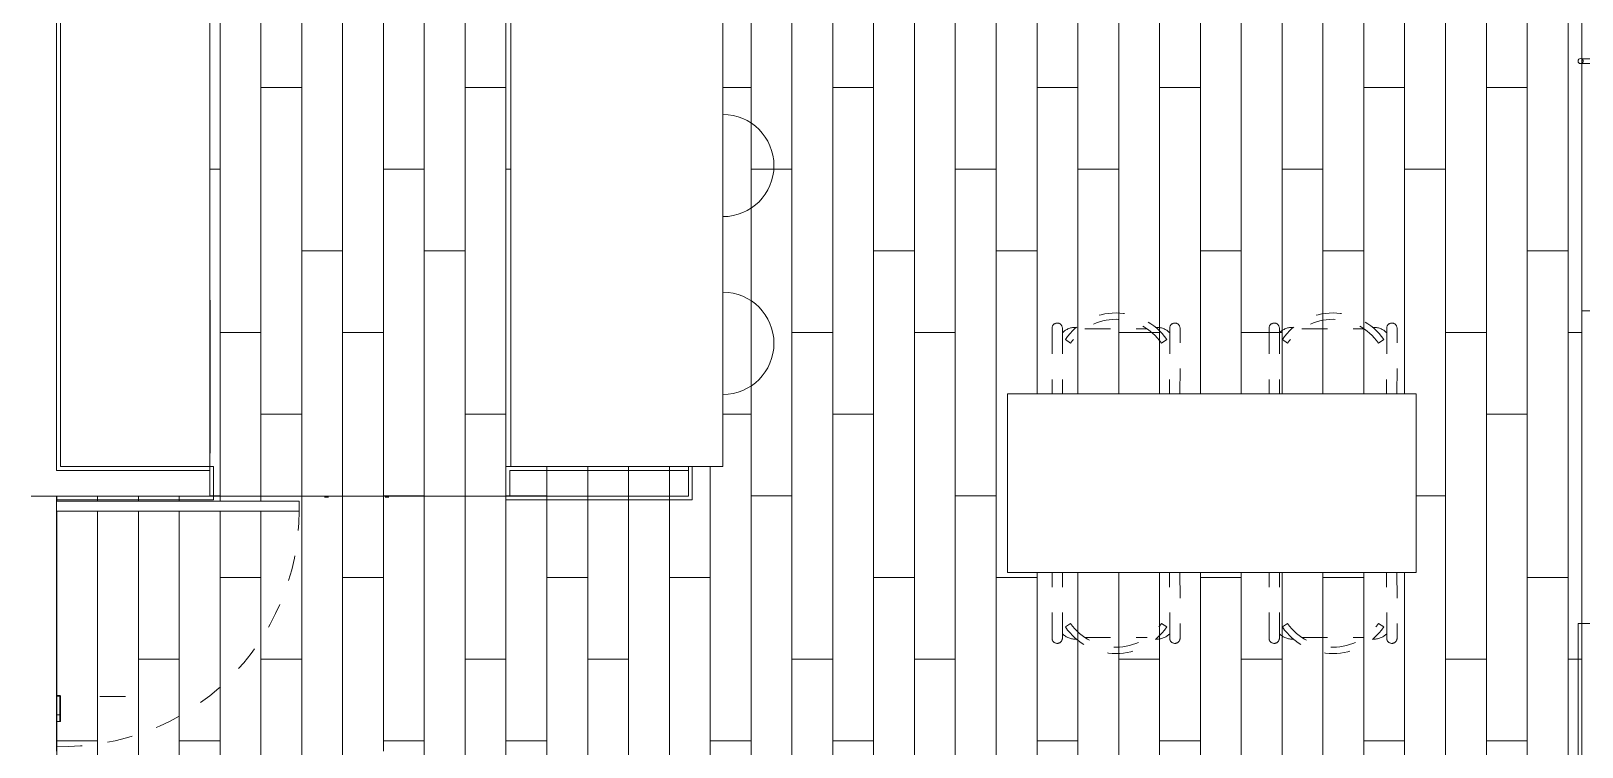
# Model space of a CAD drawing. Header units: metres. Extents: x 3856 to 4207, y -1118 to -691.
# Drawn here: x 3998.88 to 4004.96, y -974.61 to -971.81 of the extents above; entities that cross this region are included whole.
import ezdxf

# ---------------------------------------------------------------- set-up
doc = ezdxf.new("R2010")
doc.units = ezdxf.units.M
doc.linetypes.add('Derribado', pattern=[0.0048, 0.0032, -0.0016])
doc.linetypes.add('Trazo', pattern=[0.006, 0.003, -0.003])
for name, color, linetype, lineweight in [('_Hidden Lines_', 7, 'Trazo', 9), ('Casework', 7, 'Continuous', 9), ('Ceilings', 7, 'Continuous', 9), ('Common Edges', 7, 'Continuous', 9), ('Detail Items', 7, 'Continuous', 9), ('Doors', 7, 'Continuous', 9), ('Floors', 7, 'Continuous', 9), ('Generic Models', 7, 'Continuous', 9), ('Linea de proyección', 7, 'Derribado', 9), ('Surface Pattern', 7, 'Continuous', 9), ('Walls', 7, 'Continuous', 9)]:
    doc.layers.add(name, color=color, linetype=linetype, lineweight=lineweight)
doc.layers.add('ROA-E00-URB-A101-MASTER_PLAN cambio estaciomientos_dwg', color=7, linetype='Continuous', lineweight=9, true_color=0x767676)

# ---------------------------------------------------------------- blocks, each defined once
blk = doc.blocks.new('Comedor 2D - Escritorio 70 x160 cm-3928755-IMPLANTACIÓN - KIT COMERCIAL')
at = {"layer": '_Hidden Lines_'}
for p, q in [((-0.4103, -0.1951), (-0.4106, 0.0618)), ((-0.37, 0.0618), (-0.3697, -0.1951)), ((0.0503, 0.0618), (0.05, -0.1951)), ((0.0908, 0.0618), (0.0906, -0.1951)), ((0.4397, -0.1951), (0.4394, 0.0618)), ((0.48, 0.0618), (0.4803, -0.1951)), ((0.9003, 0.0618), (0.9, -0.1951)), ((0.9408, 0.0618), (0.9406, -0.1951)), ((-0.3583, 0.0179), (-0.3377, 0.0037)), ((-0.0381, 0.0594), (-0.2816, 0.0594)), ((0.0386, 0.0179), (0.018, 0.0037)), ((0.4917, 0.0179), (0.5123, 0.0037)), ((0.8119, 0.0594), (0.5684, 0.0594)), ((0.8886, 0.0179), (0.868, 0.0037)), ((-0.4849, -0.8951), (-0.4849, -0.1951)), ((-0.4849, -0.1951), (1.1151, -0.1951)), ((1.1151, -0.1951), (1.1151, -0.8951)), ((1.1151, -0.8951), (-0.4849, -0.8951)), ((-0.4103, -0.8951), (-0.4106, -1.152)), ((-0.37, -1.152), (-0.3697, -0.8951)), ((0.0503, -1.152), (0.05, -0.8951)), ((0.0908, -1.152), (0.0906, -0.8951)), ((0.4397, -0.8951), (0.4394, -1.152)), ((0.48, -1.152), (0.4803, -0.8951)), ((0.9003, -1.152), (0.9, -0.8951)), ((0.9408, -1.152), (0.9406, -0.8951)), ((-0.3583, -1.1081), (-0.3377, -1.0938)), ((-0.0381, -1.1496), (-0.2816, -1.1496)), ((0.0386, -1.1081), (0.018, -1.0938)), ((0.4917, -1.1081), (0.5123, -1.0938)), ((0.8119, -1.1496), (0.5684, -1.1496)), ((0.8886, -1.1081), (0.868, -1.0938))]:
    blk.add_line(p, q, dxfattribs=at)
for centre, radius, start, end in [((-0.1599, -0.1193), 0.2413, 34.66283, 145.33717), ((0.6901, -0.1193), 0.2413, 34.66283, 145.33717), ((-0.3903, 0.0618), 0.0203, 0, 179.99945), ((-0.3196, -0.005), 0.0705, 86.38663, 135.59152), ((-0.1599, -0.1193), 0.2163, 34.66283, 145.33717), ((-0.0001, -0.005), 0.0705, 44.40888, 93.61337), ((0.0706, 0.0618), 0.0203, 0, 180), ((0.4597, 0.0618), 0.0203, 0, 179.99945), ((0.5304, -0.005), 0.0705, 86.38663, 135.59152), ((0.6901, -0.1193), 0.2163, 34.66283, 145.33717), ((0.8499, -0.005), 0.0705, 44.40888, 93.61337), ((0.9206, 0.0618), 0.0203, 0, 180), ((-0.3903, -1.152), 0.0203, 180.00055, 0), ((-0.3196, -1.0851), 0.0705, 224.40848, 273.61337), ((-0.1599, -0.9708), 0.2413, 214.66283, 325.33717), ((-0.1599, -0.9708), 0.2163, 214.66283, 325.33717), ((-0.0001, -1.0851), 0.0705, 266.38663, 315.59112), ((0.0706, -1.152), 0.0203, 180, 360), ((0.4597, -1.152), 0.0203, 180.00055, 0), ((0.5304, -1.0851), 0.0705, 224.40848, 273.61337), ((0.6901, -0.9708), 0.2413, 214.66283, 325.33717), ((0.6901, -0.9708), 0.2163, 214.66283, 325.33717), ((0.8499, -1.0851), 0.0705, 266.38663, 315.59112), ((0.9206, -1.152), 0.0203, 180, 360)]:
    blk.add_arc(centre, radius, start, end, dxfattribs=at)
at = {"layer": 'Casework'}
for p, q in [((1.1151, -0.1951), (-0.4849, -0.1951)), ((-0.4849, -0.1951), (-0.4849, -0.8951)), ((1.1151, -0.8951), (1.1151, -0.1951)), ((-0.4849, -0.8951), (1.1151, -0.8951))]:
    blk.add_line(p, q, dxfattribs=at)
blk = doc.blocks.new('Silla cocina 2D - COUR-ARQ-SOFA_3_PUESTOS-2D-V178-IMPLANTACIÓN - KIT COMERCIAL')
at = {"layer": 'Casework'}
blk.add_arc((-0.9016, -1.7659), 0.2, 360, 180, dxfattribs=at)
blk = doc.blocks.new('COUR-PUERTA-SIMPLE - 100 cm x 210 cm-V191-IMPLANTACIÓN - KIT COMERCIAL')
at = {"layer": 'Detail Items'}
for p, q in [((0.44, -1), (0.44, -0.05)), ((0.44, -0.05), (0.44, -1)), ((0.48, -0.0495), (0.48, -1)), ((0.48, -1), (0.48, -0.0495)), ((0.48, -1), (0.44, -1)), ((0.44, -1), (0.48, -1))]:
    blk.add_line(p, q, dxfattribs=at)
at = {"layer": 'Doors'}
for p, q in [((-0.3827, -0.05), (-0.3827, -0.0622)), ((-0.3573, -0.0622), (-0.3573, -0.05)), ((-0.2842, -0.0622), (-0.2842, -0.05)), ((-0.2842, -0.05), (-0.2842, -0.0622)), ((-0.2811, -0.05), (-0.2811, -0.0623)), ((-0.2811, -0.0623), (-0.2811, -0.05)), ((-0.3827, -0.0622), (-0.3827, -0.0654)), ((-0.37, -0.0622), (-0.3827, -0.0622)), ((-0.3827, -0.0622), (-0.3573, -0.0622)), ((-0.3827, -0.0622), (-0.3573, -0.0622)), ((-0.3827, -0.0654), (-0.37, -0.0654)), ((-0.37, -0.0622), (-0.2842, -0.0622)), ((-0.2842, -0.0622), (-0.37, -0.0622)), ((-0.37, -0.0654), (-0.37, -0.0622)), ((-0.37, -0.0622), (-0.37, -0.0654)), ((-0.37, -0.0654), (-0.2842, -0.0654)), ((-0.2842, -0.0654), (-0.37, -0.0654))]:
    blk.add_line(p, q, dxfattribs=at)
at = {"layer": 'Doors', "flags": 128}
for points in [[(-0.2842, -0.0654), (-0.2835, -0.0653), (-0.2829, -0.0651), (-0.2823, -0.0647), (-0.2818, -0.0642), (-0.2814, -0.0636), (-0.2812, -0.063), (-0.2811, -0.0623)], [(-0.2811, -0.0623), (-0.2812, -0.063), (-0.2814, -0.0636), (-0.2818, -0.0642), (-0.2823, -0.0647), (-0.2829, -0.0651), (-0.2835, -0.0653), (-0.2842, -0.0654)]]:
    blk.add_lwpolyline(points, dxfattribs=at)
at = {"layer": 'Linea de proyección'}
blk.add_arc((0.44, -0.0792), 0.9208, 178.19672, 270, dxfattribs=at)
blk = doc.blocks.new('Puerta Ventana 2 cuerpos - Puerta Ventana 240 x 210cm-V197-IMPLANTACIÓN - KIT COMERCIAL')
at = {"layer": 'Detail Items'}
for p, q in [((-0.7125, 0.2075), (-0.7125, 0.1925)), ((-0.4919, 0.2075), (-0.7125, 0.2075)), ((-0.7125, 0.1925), (-0.4919, 0.1925)), ((-0.4919, 0.2295), (-0.4919, 0.2075)), ((-0.4624, 0.2), (-0.4919, 0.2295)), ((-0.4624, 0.2), (-0.4919, 0.1705)), ((-0.4919, 0.1705), (-0.4919, 0.1925))]:
    blk.add_line(p, q, dxfattribs=at)
at = {"layer": 'Doors'}
for p, q in [((-1.0127, 0.1008), (-1.0127, 0.05)), ((-0.9944, 0.05), (-0.9944, 0.1008)), ((-1.2, 0.05), (1.2, 0.05)), ((-1.2, 0), (-1.2, 0.05)), ((-1.2, 0.05), (0.025, 0.05)), ((0.025, 0), (-1.2, 0)), ((-0.025, -0.05), (-0.025, 0)), ((-0.025, 0), (1.2, 0)), ((0.025, 0.05), (0.025, 0)), ((1.2, 0), (1.2, -0.05)), ((-1.2, -0.05), (1.2, -0.05)), ((-1.0127, 0), (-1.0127, -0.0514)), ((-0.9944, -0.0514), (-0.9944, 0)), ((1.2, -0.05), (-0.025, -0.05))]:
    blk.add_line(p, q, dxfattribs=at)
for centre, start, end in [((-1.0035, 0.1049), 0, 180), ((-1.0035, 0.1049), 0, 180), ((-1.0035, 0.1049), 180, 360), ((-1.0035, 0.1049), 180, 360), ((-1.0035, -0.0555), 0, 180), ((-1.0035, -0.0555), 0, 180), ((-1.0035, -0.0555), 180, 360), ((-1.0035, -0.0555), 180, 360)]:
    blk.add_arc(centre, 0.01, start, end, dxfattribs=at)
for points in [[(-0.9944, 0.1008), (-0.9945, 0.1007), (-0.9946, 0.1005), (-0.9948, 0.1001), (-0.9949, 0.0999), (-0.995, 0.0997), (-0.9951, 0.0995), (-0.9953, 0.0992), (-0.9956, 0.0988), (-0.996, 0.0983), (-0.9965, 0.0979), (-0.9969, 0.0974), (-0.9975, 0.097), (-0.9981, 0.0965), (-0.9987, 0.0962), (-0.9994, 0.0958), (-1.0002, 0.0955), (-1.001, 0.0952), (-1.0021, 0.095), (-1.0032, 0.0949), (-1.0044, 0.095), (-1.0056, 0.0951), (-1.0066, 0.0954), (-1.0076, 0.0958), (-1.0082, 0.0961), (-1.0087, 0.0963), (-1.0091, 0.0966), (-1.0096, 0.097), (-1.0101, 0.0974), (-1.0106, 0.0979), (-1.0111, 0.0983), (-1.0115, 0.0988), (-1.0118, 0.0992), (-1.012, 0.0995), (-1.0121, 0.0997), (-1.0122, 0.0999), (-1.0123, 0.1001), (-1.0125, 0.1005), (-1.0126, 0.1007), (-1.0127, 0.1008)], [(-1.0127, 0.1008), (-1.0126, 0.1007), (-1.0125, 0.1005), (-1.0123, 0.1001), (-1.0122, 0.0999), (-1.0121, 0.0997), (-1.012, 0.0995), (-1.0118, 0.0992), (-1.0115, 0.0988), (-1.0111, 0.0983), (-1.0106, 0.0979), (-1.0101, 0.0974), (-1.0096, 0.097), (-1.009, 0.0965), (-1.0083, 0.0962), (-1.0076, 0.0958), (-1.0069, 0.0955), (-1.0061, 0.0952), (-1.005, 0.095), (-1.0038, 0.0949), (-1.0027, 0.095), (-1.0015, 0.0951), (-1.0004, 0.0954), (-0.9994, 0.0958), (-0.9988, 0.0961), (-0.9984, 0.0963), (-0.998, 0.0966), (-0.9975, 0.097), (-0.9969, 0.0974), (-0.9965, 0.0979), (-0.996, 0.0983), (-0.9956, 0.0988), (-0.9953, 0.0992), (-0.9951, 0.0995), (-0.995, 0.0997), (-0.9949, 0.0999), (-0.9948, 0.1001), (-0.9946, 0.1005), (-0.9945, 0.1007), (-0.9944, 0.1008)], [(-1.0127, -0.0514), (-1.0126, -0.0513), (-1.0125, -0.051), (-1.0123, -0.0507), (-1.0122, -0.0504), (-1.0121, -0.0503), (-1.012, -0.0501), (-1.0118, -0.0498), (-1.0115, -0.0494), (-1.0111, -0.0489), (-1.0106, -0.0484), (-1.0101, -0.0479), (-1.0096, -0.0475), (-1.009, -0.0471), (-1.0083, -0.0467), (-1.0076, -0.0463), (-1.0069, -0.046), (-1.0061, -0.0458), (-1.005, -0.0455), (-1.0038, -0.0454), (-1.0027, -0.0455), (-1.0015, -0.0456), (-1.0004, -0.0459), (-0.9994, -0.0463), (-0.9988, -0.0466), (-0.9984, -0.0469), (-0.998, -0.0471), (-0.9975, -0.0475), (-0.9969, -0.0479), (-0.9965, -0.0484), (-0.996, -0.0489), (-0.9956, -0.0494), (-0.9953, -0.0498), (-0.9951, -0.0501), (-0.995, -0.0503), (-0.9949, -0.0504), (-0.9948, -0.0507), (-0.9946, -0.051), (-0.9945, -0.0513), (-0.9944, -0.0514)], [(-0.9944, -0.0514), (-0.9945, -0.0513), (-0.9946, -0.051), (-0.9948, -0.0507), (-0.9949, -0.0504), (-0.995, -0.0503), (-0.9951, -0.0501), (-0.9953, -0.0498), (-0.9956, -0.0494), (-0.996, -0.0489), (-0.9965, -0.0484), (-0.9969, -0.0479), (-0.9975, -0.0475), (-0.9981, -0.0471), (-0.9987, -0.0467), (-0.9994, -0.0463), (-1.0002, -0.046), (-1.001, -0.0458), (-1.0021, -0.0455), (-1.0032, -0.0454), (-1.0044, -0.0455), (-1.0056, -0.0456), (-1.0066, -0.0459), (-1.0076, -0.0463), (-1.0082, -0.0466), (-1.0087, -0.0469), (-1.0091, -0.0471), (-1.0096, -0.0475), (-1.0101, -0.0479), (-1.0106, -0.0484), (-1.0111, -0.0489), (-1.0115, -0.0494), (-1.0118, -0.0498), (-1.012, -0.0501), (-1.0121, -0.0503), (-1.0122, -0.0504), (-1.0123, -0.0507), (-1.0125, -0.051), (-1.0126, -0.0513), (-1.0127, -0.0514)]]:
    blk.add_open_spline(points, degree=3, knots=[0, 0, 0, 0, 0.055556, 0.083333, 0.097222, 0.111111, 0.125, 0.138889, 0.166667, 0.194444, 0.222222, 0.25, 0.277778, 0.305556, 0.333333, 0.361111, 0.388889, 0.416667, 0.444444, 0.5, 0.527778, 0.555556, 0.611111, 0.638889, 0.666667, 0.680556, 0.694444, 0.722222, 0.75, 0.777778, 0.805556, 0.833333, 0.861111, 0.875, 0.888889, 0.902778, 0.916667, 0.944444, 1, 1, 1, 1], dxfattribs=at)
blk = doc.blocks.new('COCINA APTO TIPO A - COCINA APTO TIPO A-V198-IMPLANTACIÓN - KIT COMERCIAL')
at = {"layer": 'Generic Models'}
for p, q in [((0.9613, 2.87), (0.9613, 2.85)), ((1.5213, 2.87), (1.0363, 2.87)), ((1.5213, 2.85), (1.5213, 2.87)), ((1.5413, 2.87), (1.5213, 2.87)), ((1.5213, 2.87), (1.5213, 2.1)), ((1.5413, 2.1), (1.5413, 2.87)), ((0.9613, 2.85), (0.9613, 2.1)), ((1.5213, 2.85), (0.9613, 2.85)), ((0.9763, 2.85), (0.9613, 2.85)), ((0.9613, 2.85), (0.9613, 2.485)), ((0.9613, 2.85), (1.5213, 2.85)), ((0.9763, 2.485), (0.9763, 2.85)), ((1.5213, 2.1), (1.5213, 2.85)), ((0.9763, 2.485), (0.9613, 2.485)), ((0.9613, 2.485), (0.9613, 2.12)), ((0.9613, 2.485), (0.9763, 2.485)), ((0.9763, 2.12), (0.9763, 2.485)), ((0.9613, 2.12), (0.9763, 2.12)), ((0.9613, 2.1), (1.5213, 2.1)), ((1.5213, 2.1), (0.9613, 2.1)), ((0.9613, 2.1), (0.9613, 2.08)), ((0.9613, 2.08), (1.5213, 2.08)), ((0.9613, 2.08), (0.9613, 0.3)), ((1.5213, 2.1), (1.5413, 2.1)), ((1.5213, 2.08), (1.5213, 2.1)), ((1.7913, 2.1), (1.5413, 2.1)), ((1.7913, 0.3), (1.7913, 2.1)), ((-0.8193, 2), (-0.8193, 1.98)), ((-0.8193, 1.31), (-0.8193, 1.29)), ((-0.8193, 0.9869), (-0.8193, 0.9669)), ((-0.2167, 0.3525), (-0.2167, 0.9525)), ((-0.8193, 0.32), (-0.8193, 0.3)), ((0.9613, 0.3), (1.7913, 0.3)), ((0.2462, 0.18), (0.2312, 0.18)), ((0.4834, 0.18), (0.4684, 0.18)), ((-0.6487, -0.6), (-0.5488, -0.6))]:
    blk.add_line(p, q, dxfattribs=at)
blk = doc.blocks.new('EDIFICIO TIPO A_rvt-4-IMPLANTACIÓN - KIT COMERCIAL')
at = {"layer": 'Surface Pattern', "true_color": 0x808080}
h = blk.add_hatch(dxfattribs=at)
h.set_pattern_fill('FP_90', color=8, style=0, pattern_type=2)
h.set_pattern_definition([(270, (6041.702, -988.027), (0.16, 1e-17), []), (0, (6041.702, -988.027), (0.32, 0.32), [0.16, -1.12]), (0, (6041.862, -988.667), (0.32, 0.32), [0.16, -1.12])])
h.paths.add_polyline_path([(4004.9568, -980.7273), (4004.9568, -977.5273), (4001.4568, -977.5273), (4001.4568, -977.5973), (4002.2068, -977.5973), (4002.2068, -977.6373), (4001.4568, -977.6373), (4001.4568, -978.4273), (4002.0568, -978.4273), (4002.064, -978.5248), (4002.0818, -978.5273), (4002.0732, -978.5398), (4002.0568, -978.5398), (4002.0568, -980.7273), (4004.8257, -980.7273)])
h.paths.add_polyline_path([(3998.1318, -980.7273), (3999.7568, -980.7273), (3999.7568, -978.4273), (4000.2568, -978.4273), (4000.2568, -977.5873), (3999.4068, -977.5873), (3999.4068, -977.5473), (4000.2568, -977.5473), (4000.2568, -977.5273), (3996.4068, -977.5273), (3996.4068, -980.7273), (3998.0818, -980.7273)])
h.paths.add_polyline_path([(4004.8249, -980.6273), (4004.4257, -980.6273), (4004.4257, -980.2273), (4004.8257, -980.2273), (4004.8257, -980.6273)])
h.paths.add_polyline_path([(4002.4257, -980.6273), (4002.4257, -980.2273), (4002.8257, -980.2273), (4002.8257, -980.6273), (4002.618, -980.6273)])
h.paths.add_polyline_path([(4002.9154, -980.6273), (4002.9154, -978.7273), (4004.3154, -978.7273), (4004.3154, -980.6273)])
h.paths.add_polyline_path([(3996.5273, -980.5597), (3996.5273, -980.1597), (3996.9273, -980.1597), (3996.9273, -980.5597), (3996.6509, -980.5597)])
h.paths.add_polyline_path([(3997.2842, -980.0597), (3996.5273, -980.0597), (3996.5273, -978.4597), (3998.4273, -978.4597), (3998.4273, -980.0597), (3997.3791, -980.0597)])
h.paths.add_polyline_path([(4001.3468, -978.4273), (4001.3568, -978.4273), (4001.3568, -976.2273), (4001.4568, -976.2273), (4001.4568, -977.4273), (4004.9568, -977.4273), (4004.9568, -969.2273), (4001.4568, -969.2273), (4001.4568, -971.7123), (4001.5918, -971.7123), (4001.5918, -973.5123), (4001.4568, -973.5123), (4001.4568, -973.6273), (3998.9818, -973.6273), (3998.9818, -973.6473), (3999.9318, -973.6473), (3999.9318, -973.6873), (3998.9818, -973.6873), (3998.9818, -974.9273), (4000.2568, -974.9273), (4000.2568, -974.6273), (4000.3568, -974.6273), (4000.3568, -978.4273), (4001.2845, -978.4273)])
h.paths.add_polyline_path([(3996.9273, -978.3597), (3996.5273, -978.3597), (3996.5273, -977.9597), (3996.9273, -977.9597)])
h.paths.add_polyline_path([(3998.5559, -977.4273), (3999.6568, -977.4273), (3999.6568, -975.1403), (3998.5568, -975.1403), (3998.5568, -975.1253), (3999.6568, -975.1253), (3999.6568, -975.0273), (3998.5559, -975.0273), (3998.5559, -977.4253)])
h.paths.add_polyline_path([(4004.3068, -973.9273), (4002.7068, -973.9273), (4002.7068, -973.2273), (4004.3068, -973.2273), (4004.3068, -973.4057)])
h.paths.add_polyline_path([(4004.3068, -971.6181), (4004.0702, -971.6181), (4004.0702, -970.1034), (4003.3702, -970.1034), (4003.3702, -969.3034), (4004.8702, -969.3034), (4004.8702, -971.6181)])
h.paths.add_polyline_path([(4003.3702, -971.1273), (4002.8254, -971.1273), (4002.8254, -970.6273), (4003.4254, -970.6273), (4003.4254, -971.1273)])
h = blk.add_hatch(dxfattribs=at)
h.set_pattern_fill('FP_93', color=8, style=0, pattern_type=2)
h.set_pattern_definition([(90, (4000.422, -972.347), (-0.16, 1e-17), []), (180, (4000.422, -972.347), (-0.32, -0.32), [0.16, -1.12]), (180, (4000.262, -971.707), (-0.32, -0.32), [0.16, -1.12])])
h.paths.add_polyline_path([(3999.9511, -973.6273), (4001.4568, -973.6273), (4001.4507, -973.5123), (4000.7618, -973.5123), (4000.7568, -970.0073), (4000.7418, -970.0053), (4000.7418, -969.5073), (4000.7568, -969.5073), (4000.7568, -969.2273), (3998.9818, -969.2273), (3998.9818, -970.5273), (3999.8518, -970.5273), (3999.8518, -970.5398), (3999.8518, -970.9273), (3999.8393, -970.9273), (3999.5818, -970.9273), (3999.5818, -973.6273)])
h.paths.add_polyline_path([(4001.3418, -971.7123), (4001.3568, -971.7123), (4001.3568, -970.9423), (4001.3418, -970.9423), (4001.3418, -971.5981)])
h.paths.add_polyline_path([(3999.7818, -970.8673), (3999.7918, -970.8673), (3999.7818, -970.5873)])
at = {"layer": 'Ceilings'}
for p, q in [((3998.9818, -970.9273), (3998.9818, -973.5273)), ((3999.5818, -973.5273), (3999.5818, -970.9273)), ((3998.9818, -973.5273), (3999.5818, -973.5273))]:
    blk.add_line(p, q, dxfattribs=at)
at = {"layer": 'Common Edges'}
blk.add_line((3998.9818, -973.6273), (3998.9818, -973.6423), dxfattribs=at)
at = {"layer": 'Floors'}
for p, q in [((4001.4568, -973.5123), (4001.4568, -973.6273)), ((4001.4568, -973.6273), (4001.4568, -973.5123)), ((3999.5818, -973.5273), (3999.5818, -973.6273)), ((4001.4568, -973.6273), (3998.9818, -973.6273)), ((3999.5818, -973.6273), (4001.4568, -973.6273)), ((4004.9568, -977.4273), (4004.9568, -974.1273))]:
    blk.add_line(p, q, dxfattribs=at)
at = {"layer": 'Walls', "lineweight": 18}
for p, q in [((3998.9818, -970.9273), (3998.9818, -973.5273)), ((3998.9968, -973.5123), (3998.9968, -970.9423)), ((3999.5818, -973.5123), (3998.9968, -973.5123)), ((3999.5968, -973.5123), (3999.5818, -973.5123)), ((3999.5968, -973.6273), (3999.5968, -973.5123)), ((4000.7568, -973.5123), (4000.7418, -973.5123)), ((4000.7418, -973.5123), (4000.7418, -973.6423)), ((4001.4568, -973.5123), (4000.7568, -973.5123)), ((4001.4718, -973.5123), (4001.4568, -973.5123)), ((4001.4718, -973.6273), (4001.4718, -973.5123)), ((3998.9818, -973.5273), (3998.9968, -973.5273)), ((3998.9968, -973.5273), (3999.5818, -973.5273)), ((3999.5818, -973.5273), (3999.5818, -973.6273)), ((4000.7568, -973.6273), (4000.7568, -973.5273)), ((4000.7568, -973.5273), (4001.4568, -973.5273)), ((4001.4568, -973.5273), (4001.4568, -973.6273)), ((3998.9818, -973.6273), (3998.8818, -973.6273)), ((3999.5818, -973.6273), (3998.9818, -973.6273)), ((3998.9818, -974.6273), (3998.9818, -973.6423)), ((3998.9818, -973.6423), (3999.5968, -973.6423)), ((3999.5968, -973.6423), (3999.5968, -973.6273)), ((4000.7418, -973.6423), (4000.7568, -973.6423)), ((4001.4568, -973.6273), (4000.7568, -973.6273)), ((4000.7568, -973.6423), (4001.4718, -973.6423)), ((4001.4718, -973.6423), (4001.4718, -973.6273)), ((4004.9568, -974.1273), (4004.9418, -974.1273)), ((4004.9418, -974.1273), (4004.9418, -977.2198)), ((4004.9568, -977.2198), (4004.9568, -974.1273))]:
    blk.add_line(p, q, dxfattribs=at)
at = {"layer": 'Walls'}
blk.add_line((4004.9568, -972.9023), (4004.9568, -971.7273), dxfattribs=at)
at = {"layer": 'Casework', "lineweight": 9}
for name, p, rotation in [('Silla cocina 2D - COUR-ARQ-SOFA_3_PUESTOS-2D-V178-IMPLANTACIÓN - KIT COMERCIAL', (4003.3577, -973.2347), 269.9999999999991), ('Silla cocina 2D - COUR-ARQ-SOFA_3_PUESTOS-2D-V178-IMPLANTACIÓN - KIT COMERCIAL', (4003.3577, -973.931), 269.9999999999991), ('Comedor 2D - Escritorio 70 x160 cm-3928755-IMPLANTACIÓN - KIT COMERCIAL', (4003.8219, -974.1224), 180)]:
    blk.add_blockref(name, p, dxfattribs=dict(at, rotation=rotation))
at = {"layer": 'Doors', "lineweight": 9}
for name, p, rotation in [('Puerta Ventana 2 cuerpos - Puerta Ventana 240 x 210cm-V197-IMPLANTACIÓN - KIT COMERCIAL', (4005.0068, -972.9273), 269.999999999999), ('COUR-PUERTA-SIMPLE - 100 cm x 210 cm-V191-IMPLANTACIÓN - KIT COMERCIAL', (3998.9318, -974.1273), 89.99999999999902)]:
    blk.add_blockref(name, p, dxfattribs=dict(at, rotation=rotation))
at = {"layer": 'Generic Models', "lineweight": 9}
blk.add_blockref('COCINA APTO TIPO A - COCINA APTO TIPO A-V198-IMPLANTACIÓN - KIT COMERCIAL', (3999.8005, -973.8123), dxfattribs=at)
blk = doc.blocks.new('ROA-E00-URB-A101-MASTER_PLAN cambio estaciomientos_dwg_ROA-E01-ARQ-R23_rvt-4-Master Plan - Etapa 1-7986589-IMPLANTACIÓN - KIT COMERCIAL')
at = {"layer": 'Surface Pattern', "true_color": 0x808080}
h = blk.add_hatch(dxfattribs=at)
h.set_pattern_fill('FP_1460', color=8, style=0, pattern_type=2)
h.set_pattern_definition([(180, (972.347, 4000.422), (-2e-17, -0.16), []), (270, (972.347, 4000.422), (0.32, -0.32), [0.16, -1.12]), (270, (971.707, 4000.262), (0.32, -0.32), [0.16, -1.12])])
h.paths.add_polyline_path([(973.5123, 4001.4568), (973.5123, 4001.4568)])
blk = doc.blocks.new('ROA-E00-URB-A101-MASTER_PLAN cambio estaciomientos_dwg-7942325-IMPLANTACIÓN - KIT COMERCIAL')
blk.add_blockref('ROA-E00-URB-A101-MASTER_PLAN cambio estaciomientos_dwg_ROA-E01-ARQ-R23_rvt-4-Master Plan - Etapa 1-7986589-IMPLANTACIÓN - KIT COMERCIAL', (0, 0))

msp = doc.modelspace()

# ---------------------------------------------------------------- block references
at = {"lineweight": 5}
msp.add_blockref('EDIFICIO TIPO A_rvt-4-IMPLANTACIÓN - KIT COMERCIAL', (0, 0), dxfattribs=at)
at = {"layer": 'ROA-E00-URB-A101-MASTER_PLAN cambio estaciomientos_dwg', "color": 7, "rotation": 269.9999999999999}
msp.add_blockref('ROA-E00-URB-A101-MASTER_PLAN cambio estaciomientos_dwg-7942325-IMPLANTACIÓN - KIT COMERCIAL', (0, 0), dxfattribs=at)

doc.saveas('drawing.dxf')
